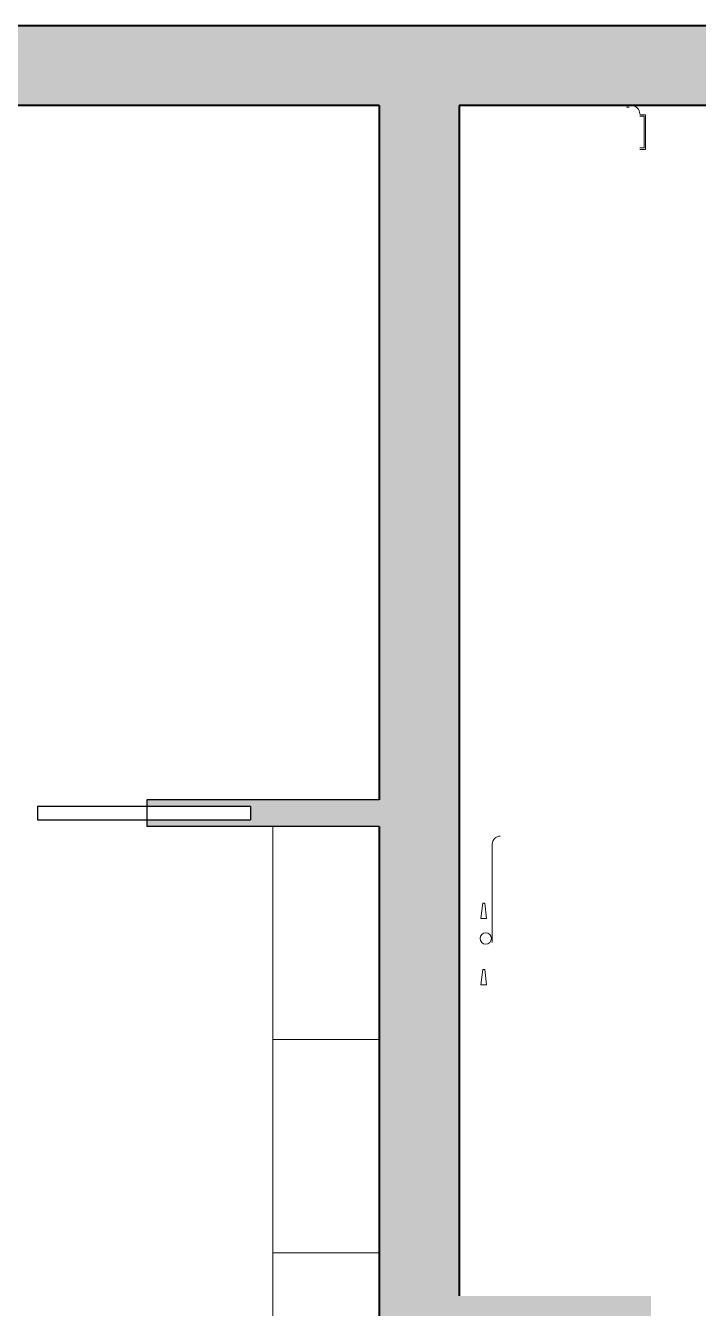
# Model space of a CAD drawing. Header units: millimetres. Extents: x 114 to 1075, y 58 to 426.
# Drawn here: x 1058.779 to 1061.306, y 201.759 to 206.574 of the extents above; entities that cross this region are included whole.
import ezdxf

# ---------------------------------------------------------------- set-up
doc = ezdxf.new("R2010")
doc.units = ezdxf.units.MM
for name, color, linetype, lineweight in [('ARREDI attrezzature - furniture', 175, 'Continuous', 9), ('MURATURA sezioni - section wall', 7, 'Continuous', 40), ('www.archweb.it - All rights reserved', 2, 'Continuous', 5)]:
    doc.layers.add(name, color=color, linetype=linetype, lineweight=lineweight)
doc.layers.add('infissi', color=7, linetype='Continuous')
doc.layers.add('pilastri', color=1, linetype='Continuous')

msp = doc.modelspace()

# ---------------------------------------------------------------- hatches: boundary and pattern name
at = {"layer": 'pilastri', "true_color": 0x636466, "transparency": 33554687}
h = msp.add_hatch(color=251, dxfattribs=at)
h.dxf.hatch_style = 1
h.paths.add_polyline_path([(1073.5419, 206.5737), (1068.1123, 206.5737), (1068.1123, 206.2737), (1067.9419, 206.2737), (1067.9419, 206.1999), (1068.1419, 206.1999), (1068.1419, 206.2737), (1070.9419, 206.2737), (1070.9419, 205.3327), (1070.9669, 205.3327), (1070.9669, 205.5059), (1071.0169, 205.5059), (1071.0169, 205.3327), (1071.0419, 205.3327), (1071.0419, 206.2737), (1073.5419, 206.2737)])
h.paths.add_polyline_path([(1074.1419, 206.2737), (1073.8419, 206.2737), (1073.8419, 205.7575), (1074.1419, 205.7575)])
h.paths.add_polyline_path([(1074.1419, 204.8575), (1073.8419, 204.8575), (1073.8419, 203.7737), (1071.0419, 203.7737), (1071.0419, 204.4327), (1070.9419, 204.4327), (1070.9419, 203.7737), (1068.1419, 203.7737), (1068.1419, 205.3999), (1067.9419, 205.3999), (1067.9419, 202.0309), (1067.9419, 201.5752), (1064.8821, 201.5752), (1064.8821, 202.2837), (1064.7821, 202.2837), (1064.7821, 201.4752), (1067.9419, 201.4752), (1067.9419, 201.313), (1068.0169, 201.313), (1068.0169, 201.8234), (1068.0669, 201.8234), (1068.0669, 201.313), (1068.1419, 201.313), (1068.1419, 201.6237), (1068.1919, 201.6237), (1068.1919, 201.7237), (1068.1419, 201.7237), (1068.1419, 203.6737), (1071.5325, 203.6737), (1071.5325, 203.5959), (1071.6325, 203.5959), (1071.6325, 203.6737), (1072.4919, 203.6737), (1072.4919, 203.6037), (1072.5919, 203.6037), (1072.5919, 203.6737), (1073.8419, 203.6737), (1073.8419, 202.8037), (1072.5919, 202.8037), (1072.5919, 203.0037), (1072.4919, 203.0037), (1072.4919, 202.7037), (1073.8419, 202.7037), (1073.8419, 202.6501), (1074.1419, 202.6501)])
h.paths.add_polyline_path([(1067.5123, 206.5737), (1066.5289, 206.5737), (1066.5289, 206.2737), (1067.5123, 206.2737)])
h.paths.add_polyline_path([(1065.5289, 206.5737), (1064.9289, 206.5737), (1064.9289, 206.2737), (1065.5289, 206.2737)])
h.paths.add_polyline_path([(1063.9289, 206.5737), (1062.0827, 206.5737), (1062.0827, 206.2737), (1063.2359, 206.2737), (1063.2359, 204.3237), (1063.3359, 204.3237), (1063.3359, 206.2737), (1063.9289, 206.2737)])
h.paths.add_polyline_path([(1061.4827, 206.5737), (1056.0527, 206.5737), (1056.0527, 206.2737), (1060.1074, 206.2737), (1060.1074, 203.6678), (1059.235, 203.6678), (1059.235, 203.6428), (1059.6242, 203.6428), (1059.6242, 203.5928), (1059.235, 203.5928), (1059.235, 203.5678), (1060.1074, 203.5678), (1060.1074, 200.2737), (1060.4074, 200.2737), (1060.4074, 200.3235), (1060.4074, 201.7056), (1061.1277, 201.7056), (1061.1277, 201.8056), (1060.4074, 201.8056), (1060.4074, 204.9916), (1060.4074, 206.2737), (1061.4827, 206.2737)])
h.paths.add_polyline_path([(1055.4527, 206.5737), (1054.9074, 206.5737), (1054.9074, 205.9574), (1055.2074, 205.9574), (1055.2074, 206.2737), (1055.4527, 206.2737)])
h.paths.add_polyline_path([(1055.2074, 204.9574), (1054.9074, 204.9574), (1054.9074, 204.3659), (1055.2074, 204.3659)])
h.paths.add_polyline_path([(1055.2074, 203.5678), (1058.435, 203.5678), (1058.435, 203.6678), (1055.2074, 203.6678), (1055.2074, 203.7659), (1054.9074, 203.7659), (1054.9074, 202.9737), (1055.2074, 202.9737)])
h.paths.add_polyline_path([(1055.2074, 201.9737), (1054.9074, 201.9737), (1054.9074, 201.2737), (1055.2074, 201.2737)])
h.paths.add_polyline_path([(1055.2074, 199.6737), (1054.9074, 199.6737), (1054.9074, 197.1982), (1054.8201, 197.1982), (1054.8201, 196.8982), (1055.2074, 196.8982), (1055.2074, 198.2752), (1058.4894, 198.2752), (1058.4894, 198.3752), (1055.2074, 198.3752)])
h.paths.add_polyline_path([(1060.4074, 199.6737), (1060.1074, 199.6737), (1060.1074, 198.3752), (1059.3894, 198.3752), (1059.3894, 198.3502), (1059.8394, 198.3502), (1059.8394, 198.3002), (1059.3894, 198.3002), (1059.3894, 198.2752), (1060.2074, 198.2752), (1060.5074, 198.2752), (1060.5074, 198.3752), (1060.4574, 198.3752), (1060.4074, 198.3752)])
h.paths.add_polyline_path([(1053.9201, 197.1982), (1049.4235, 197.1982), (1049.4235, 193.6988), (1049.7235, 193.6988), (1049.7235, 196.8982), (1053.9201, 196.8982)])

# ---------------------------------------------------------------- linework, layer by layer
for p, q in [((1060.1074, 203.6678), (1059.235, 203.6678)), ((1059.235, 203.6678), (1059.235, 203.5678)), ((1059.7074, 203.5678), (1059.235, 203.5678)), ((1060.1074, 203.5678), (1059.235, 203.5678))]:
    msp.add_line(p, q)
at = {"layer": 'ARREDI attrezzature - furniture'}
for p, q in [((1061.0459, 206.2678), (1061.0359, 206.2678)), ((1061.0544, 206.2737), (1061.0459, 206.2737)), ((1061.0859, 206.2394), (1061.1077, 206.2394)), ((1061.0859, 206.2336), (1061.1018, 206.2336)), ((1061.1018, 206.2335), (1061.1018, 206.1151)), ((1061.1077, 206.1092), (1061.1077, 206.2394)), ((1061.0859, 206.1151), (1061.1018, 206.1151)), ((1061.0859, 206.1092), (1061.1077, 206.1092)), ((1060.5319, 203.5015), (1060.5319, 203.1447)), ((1060.4894, 203.2225), (1060.4961, 203.2793)), ((1060.4961, 203.2793), (1060.5037, 203.2793)), ((1060.5104, 203.2225), (1060.5037, 203.2793)), ((1060.4894, 203.2225), (1060.5104, 203.2225)), ((1060.5319, 203.1447), (1060.5319, 203.1319)), ((1060.4894, 202.9734), (1060.4961, 203.0303)), ((1060.4961, 203.0303), (1060.5037, 203.0303)), ((1060.5104, 202.9734), (1060.5037, 203.0303)), ((1060.4894, 202.9734), (1060.5104, 202.9734))]:
    msp.add_line(p, q, dxfattribs=at)
at = {"layer": 'ARREDI attrezzature - furniture', "ltscale": 20}
for p, q in [((1059.7074, 203.5678), (1059.7074, 198.4693)), ((1059.7074, 203.5678), (1060.1074, 203.5678)), ((1059.7074, 202.7678), (1060.1074, 202.7678)), ((1059.7074, 201.9678), (1060.1074, 201.9678))]:
    msp.add_line(p, q, dxfattribs=at)
at = {"layer": 'ARREDI attrezzature - furniture'}
msp.add_circle((1060.5072, 203.1474), 0.0212, dxfattribs=at)
for centre, radius, start, end in [((1061.0544, 206.2422), 0.0315, 0, 90), ((1060.5619, 203.5015), 0.03, 90, 180)]:
    msp.add_arc(centre, radius, start, end, dxfattribs=at)
at = {"layer": 'infissi'}
for p, q in [((1059.6242, 203.6428), (1058.8242, 203.6428)), ((1058.8242, 203.6428), (1058.8242, 203.5928)), ((1059.6242, 203.6428), (1059.6242, 203.5928)), ((1058.8242, 203.5928), (1059.6242, 203.5928))]:
    msp.add_line(p, q, dxfattribs=at)
at = {"layer": 'MURATURA sezioni - section wall'}
for p, q in [((1054.9074, 206.5737), (1074.1419, 206.5737)), ((1060.1074, 206.2737), (1055.2074, 206.2737)), ((1060.1074, 206.2737), (1060.1074, 203.6678)), ((1063.2359, 206.2737), (1060.4074, 206.2737)), ((1060.4074, 206.2737), (1060.4074, 204.9916)), ((1060.4074, 204.9916), (1060.4074, 201.8056)), ((1060.1074, 203.5678), (1060.1074, 198.3752))]:
    msp.add_line(p, q, dxfattribs=at)
at = {"layer": 'www.archweb.it - All rights reserved'}
msp.add_line((1060.4074, 205.1146), (1060.4074, 205.1146), dxfattribs=at)

doc.saveas('drawing.dxf')
